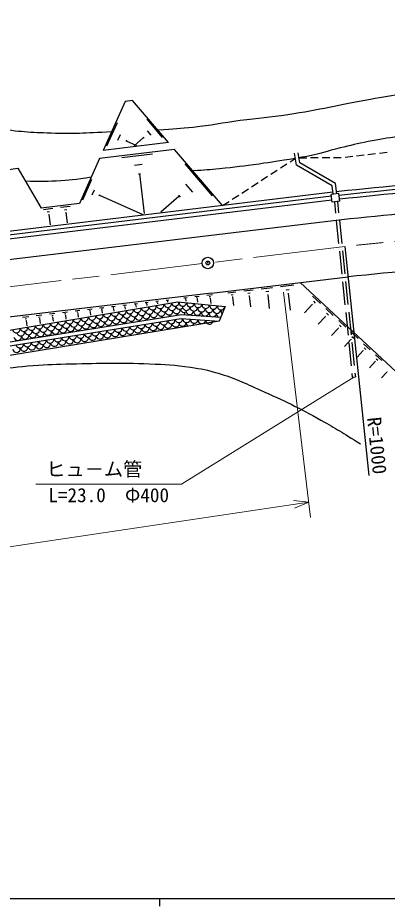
# Model space of a CAD drawing. Units: millimetres, scale not verified. Extents: x 40000 to 680000, y 20000 to 380000.
# Drawn here: x 249525 to 297680, y 204000 to 319770 of the extents above; entities that cross this region are included whole.
import ezdxf
from ezdxf.enums import TextEntityAlignment as Align

# ---------------------------------------------------------------- set-up
doc = ezdxf.new("R2010")
doc.units = ezdxf.units.MM
doc.header["$LTSCALE"] = 1000
doc.header["$PDMODE"] = 32
doc.header["$PDSIZE"] = 500
doc.linetypes.add('CHAIN', pattern=[18.5, 12, -1.5, 3.5, -1.5])
for name, color, linetype, lineweight in [('M-BGD', 7, 'Continuous', 25), ('M-BMK', 2, 'CHAIN', 13), ('M-BMK-SRVR', 3, 'Continuous', 25), ('M-STR-HTXT', 7, 'Continuous', 13), ('M-TTL-BAND', 7, 'Continuous', 25)]:
    doc.layers.add(name, color=color, linetype=linetype, lineweight=lineweight)
doc.styles.add('ＭＳ ゴシック', font='')
doc.styles.get('ＭＳ ゴシック').set_extended_font_data('MS Gothic')

msp = doc.modelspace()

# ---------------------------------------------------------------- linework, layer by layer
at = {"layer": 'M-BGD'}
for p, q in [((263504, 308880), (260648, 302492)), ((264497, 308999), (263504, 308880)), ((269186, 303521), (264497, 308999)), ((262481, 306101), (261105, 303026)), ((266330, 306550), (268358, 304181)), ((262888, 304535), (262544, 303766)), ((266380, 305053), (266887, 304461)), ((269186, 303521), (260648, 302492)), ((263682, 303834), (263596, 303642)), ((263639, 303738), (265016, 303122)), ((265923, 304149), (264687, 303091)), ((265859, 304223), (265986, 304075)), ((269968, 302608), (260172, 301428)), ((276220, 295303), (269968, 302608)), ((286307, 300879), (286079, 302191)), ((296660, 302128), (297653, 302245)), ((260172, 301428), (257553, 295572)), ((263108, 301580), (267079, 302058)), ((285033, 301011), (285701, 301445)), ((285855, 300563), (285586, 302106)), ((286194, 301532), (287194, 301538)), ((287694, 301541), (288694, 301547)), ((289194, 301550), (290194, 301556)), ((290694, 301559), (291693, 301565)), ((292192, 301599), (293185, 301716)), ((293681, 301775), (294674, 301893)), ((295171, 301951), (296164, 302069)), ((185437, 291401), (249552, 300155)), ((249552, 300155), (252589, 294974)), ((264741, 300568), (265733, 300688)), ((271298, 300746), (274875, 296567)), ((282515, 299381), (283354, 299924)), ((283774, 300196), (284613, 300740)), ((290486, 297884), (285855, 300563)), ((290952, 298192), (286307, 300879)), ((257984, 296045), (259182, 298725)), ((265257, 299421), (265505, 299451)), ((265381, 299436), (266003, 294274)), ((281256, 298565), (282095, 299109)), ((271385, 298106), (272280, 297061)), ((279997, 297750), (280836, 298293)), ((290618, 296786), (290486, 297884)), ((291114, 296846), (290952, 298192)), ((290588, 297035), (192788, 285251)), ((290400, 296508), (192852, 284755)), ((259237, 296691), (259537, 297361)), ((260154, 296582), (260229, 296750)), ((260191, 296666), (265811, 294153)), ((270579, 296510), (268166, 294445)), ((270467, 296641), (270690, 296379)), ((277479, 296119), (278318, 296662)), ((278738, 296934), (279577, 297478)), ((291362, 296876), (290370, 296756)), ((290489, 295764), (290370, 296756)), ((291362, 297128), (291084, 297094)), ((291482, 295883), (291362, 296876)), ((290459, 296012), (192917, 284259)), ((257553, 295572), (252589, 294974)), ((255095, 295075), (256336, 295224)), ((276220, 295303), (277059, 295847)), ((291482, 295883), (290489, 295764)), ((290786, 295807), (290939, 294314)), ((291184, 295847), (291337, 294355)), ((252861, 294806), (254102, 294955)), ((253372, 294489), (253682, 294527)), ((253533, 294131), (253610, 294140)), ((253572, 294136), (253733, 292795)), ((255605, 294759), (255916, 294796)), ((255767, 294400), (255844, 294410)), ((255805, 294405), (255967, 293065)), ((291775, 293451), (193458, 281605)), ((291041, 293320), (291346, 290335)), ((291439, 293360), (291744, 290376)), ((292166, 289973), (295275, 260134)), ((291448, 289340), (291754, 286356)), ((291846, 289381), (292151, 286397)), ((274769, 283888), (292579, 286009)), ((283788, 284761), (285495, 284964)), ((286338, 285266), (298840, 273625)), ((291855, 285361), (292161, 282377)), ((292253, 285402), (292559, 282418)), ((274769, 283888), (234056, 279043)), ((274172, 283616), (274896, 283702)), ((276922, 283944), (277942, 284065)), ((277341, 283683), (277596, 283713)), ((278986, 284189), (280213, 284335)), ((279490, 283876), (279796, 283913)), ((281267, 284461), (282722, 284634)), ((281865, 284089), (282228, 284132)), ((282053, 283669), (282144, 283680)), ((282098, 283674), (282311, 281889)), ((284489, 284325), (284916, 284376)), ((284710, 283832), (284817, 283844)), ((284764, 283838), (285021, 281674)), ((175871, 266859), (270390, 282751)), ((264684, 282487), (265124, 282539)), ((266111, 282657), (266517, 282705)), ((266278, 282553), (266379, 282565)), ((267505, 282823), (267877, 282867)), ((267658, 282728), (267751, 282739)), ((267706, 282620), (267729, 282623)), ((267717, 282622), (267731, 282507)), ((268865, 282985), (269205, 283025)), ((269005, 282898), (269090, 282908)), ((269049, 282800), (269070, 282803)), ((269059, 282801), (269068, 282732)), ((270390, 282751), (276570, 282147)), ((271187, 283261), (271583, 283308)), ((271349, 283160), (271449, 283172)), ((271401, 283045), (271426, 283048)), ((271413, 283047), (271437, 282845)), ((272598, 283429), (273149, 283495)), ((272824, 283288), (272962, 283305)), ((272896, 283129), (272930, 283133)), ((272913, 283131), (272965, 282696)), ((274470, 283431), (274650, 283453)), ((274563, 283222), (274608, 283228)), ((274586, 283225), (274669, 282529)), ((277473, 283388), (277537, 283396)), ((277505, 283392), (277639, 282259)), ((279649, 283522), (279725, 283531)), ((279687, 283526), (279859, 282083)), ((287958, 283484), (288961, 282550)), ((288054, 282833), (288305, 282600)), ((255357, 281377), (256021, 281456)), ((257006, 281573), (257631, 281648)), ((257263, 281414), (257419, 281432)), ((258617, 281765), (259203, 281835)), ((258857, 281615), (259004, 281633)), ((258933, 281446), (258970, 281450)), ((258951, 281448), (259000, 281039)), ((260189, 281952), (260737, 282017)), ((260414, 281812), (260551, 281828)), ((260485, 281654), (260519, 281658)), ((260502, 281656), (260544, 281299)), ((261723, 282135), (262234, 282195)), ((261933, 282004), (262061, 282019)), ((261999, 281856), (262031, 281860)), ((262015, 281858), (262052, 281552)), ((263221, 282313), (263696, 282369)), ((263416, 282192), (263535, 282206)), ((263478, 282054), (263508, 282058)), ((263493, 282056), (263523, 281799)), ((264864, 282375), (264974, 282388)), ((264921, 282248), (264949, 282251)), ((264935, 282249), (264960, 282041)), ((266330, 282436), (266356, 282439)), ((266343, 282438), (266362, 282277)), ((276570, 282147), (275777, 280252)), ((287899, 282415), (286888, 281329)), ((287868, 282445), (287931, 282386)), ((289681, 281880), (290641, 280986)), ((292263, 281382), (292568, 278398)), ((292661, 281423), (292966, 278438)), ((210665, 271485), (270851, 281098)), ((210779, 270997), (270816, 280599)), ((275777, 280252), (211366, 269698)), ((250163, 280759), (250953, 280853)), ((250488, 280557), (250685, 280581)), ((250590, 280329), (250639, 280335)), ((250615, 280332), (250697, 279643)), ((251936, 280970), (252683, 281059)), ((252243, 280779), (252430, 280801)), ((252340, 280563), (252387, 280569)), ((252363, 280566), (252438, 279936)), ((253667, 281176), (254372, 281260)), ((253957, 280996), (254133, 281017)), ((254048, 280792), (254092, 280797)), ((254070, 280795), (254138, 280221)), ((255630, 281207), (255796, 281227)), ((255716, 281015), (255757, 281020)), ((255737, 281018), (255798, 280501)), ((257344, 281233), (257383, 281238)), ((257363, 281235), (257418, 280773)), ((270816, 280599), (275777, 280252)), ((270851, 281098), (275980, 280739)), ((289624, 280857), (288666, 279828)), ((289594, 280884), (289654, 280829)), ((289772, 281257), (290013, 281033)), ((291361, 280315), (292281, 279459)), ((291307, 279335), (290402, 278363)), ((291279, 279362), (291336, 279308)), ((291449, 279718), (291679, 279504)), ((292950, 277850), (292096, 276933)), ((292923, 277876), (292978, 277825)), ((293002, 278788), (293882, 277969)), ((293086, 278217), (293306, 278012)), ((292670, 277403), (292975, 274418)), ((293068, 277444), (293373, 274459)), ((294603, 277297), (295443, 276514)), ((294683, 276751), (294893, 276556)), ((294553, 276401), (293749, 275538)), ((294527, 276426), (294580, 276377)), ((296165, 275842), (296968, 275095)), ((296118, 274987), (295362, 274176)), ((296093, 275011), (296143, 274964)), ((296242, 275321), (296443, 275135)), ((293077, 273424), (293128, 272923)), ((293475, 273464), (293526, 272963)), ((297645, 273607), (296937, 272847)), ((297621, 273629), (297669, 273585)), ((293128, 272923), (293526, 272963))]:
    msp.add_line(p, q, dxfattribs=at)
for centre, radius, start, end in [((395814, -704641), 1007200, 93.82935, 95.95258), ((395814, -704641), 1006700, 93.82935, 95.95381), ((395814, -704641), 1006200, 93.82935, 95.95335), ((395814, -704641), 1003500, 93.96423, 95.95089), ((394413, -704759), 995988, 93.74851, 95.86844), ((269063, 282528), 500, 189.54453, 9.54453), ((270049, 282694), 500, 189.54453, 4.79429), ((271045, 282687), 500, 174.41739, 354.41739), ((272040, 282590), 500, 174.41739, 354.41739), ((273036, 282493), 500, 174.41739, 354.41739), ((262160, 281368), 500, 189.54453, 9.54453), ((263146, 281534), 500, 189.54453, 9.54453), ((264132, 281699), 500, 189.54453, 9.54453), ((264708, 281289), 500, 189.54453, 9.54453), ((265119, 281865), 500, 189.54453, 9.54453), ((265695, 281455), 500, 189.54453, 9.54453), ((266105, 282031), 500, 189.54453, 9.54453), ((266681, 281621), 500, 189.54453, 9.54453), ((267091, 282197), 500, 189.54453, 9.54453), ((267667, 281787), 500, 189.54453, 9.54453), ((268077, 282363), 500, 189.54453, 9.54453), ((268243, 281376), 500, 189.54453, 9.54453), ((268653, 281952), 500, 189.54453, 9.54453), ((269229, 281542), 500, 189.54453, 9.54453), ((269639, 282118), 500, 189.54453, 9.54453), ((270215, 281708), 500, 189.54453, 9.54453), ((270625, 282284), 500, 189.54453, 322.36763), ((271201, 281874), 500, 189.54453, 301.81892), ((271494, 282141), 500, 174.41739, 354.41739), ((270792, 281291), 500, 333.87722, 9.54453), ((271943, 281595), 500, 174.41739, 354.41739), ((272489, 282044), 500, 174.41739, 354.41739), ((272938, 281498), 500, 174.41739, 354.41739), ((273485, 281947), 500, 174.41739, 354.41739), ((273934, 281400), 500, 174.41739, 354.41739), ((274031, 282396), 500, 174.41739, 354.41739), ((274480, 281849), 500, 174.41739, 354.41739), ((274929, 281303), 500, 174.41739, 354.41739), ((275026, 282298), 500, 174.41739, 354.41739), ((275475, 281752), 500, 174.41739, 354.41739), ((276022, 282201), 500, 174.41739, 354.41739), ((276470, 281655), 500, 174.41739, 235.93936), ((255257, 280207), 500, 189.54453, 9.54453), ((256243, 280373), 500, 189.54453, 9.54453), ((257229, 280539), 500, 189.54453, 9.54453), ((257805, 280128), 500, 189.54453, 9.54453), ((258215, 280704), 500, 189.54453, 9.54453), ((258791, 280294), 500, 189.54453, 9.54453), ((259202, 280870), 500, 189.54453, 9.54453), ((259778, 280460), 500, 189.54453, 9.54453), ((260188, 281036), 500, 189.54453, 9.54453), ((260764, 280626), 500, 189.54453, 9.54453), ((261174, 281202), 500, 189.54453, 9.54453), ((261340, 280216), 500, 189.54453, 9.54453), ((261750, 280792), 500, 189.54453, 9.54453), ((262326, 280382), 500, 189.54453, 9.54453), ((262736, 280958), 500, 189.54453, 9.54453), ((263312, 280547), 500, 189.54453, 9.54453), ((263722, 281123), 500, 189.54453, 9.54453), ((264298, 280713), 500, 189.54453, 9.54453), ((263888, 280137), 500, 351.70479, 9.54453), ((264874, 280303), 500, 189.54453, 207.43181), ((265284, 280879), 500, 189.54453, 9.54453), ((264874, 280303), 500, 350.71858, 9.54453), ((265860, 280469), 500, 189.54453, 208.42368), ((266271, 281045), 500, 189.54453, 9.54453), ((265860, 280469), 500, 349.72671, 9.54453), ((266847, 280635), 500, 189.54453, 209.42162), ((267257, 281211), 500, 189.54453, 9.54453), ((266847, 280635), 500, 348.72877, 9.54453), ((267833, 280800), 500, 189.54453, 210.42605), ((268545, 280236), 500, 189.08742, 9.08742), ((267833, 280800), 500, 347.72434, 9.54453), ((268819, 280966), 500, 189.54453, 211.43741), ((269532, 280394), 500, 189.08742, 9.08742), ((268819, 280966), 500, 346.71297, 9.54453), ((269805, 281132), 500, 189.54453, 212.45618), ((270520, 280552), 500, 189.08742, 3.8013), ((269805, 281132), 500, 345.69421, 9.54453), ((270791, 281298), 500, 189.54453, 213.48283), ((271517, 280550), 500, 175.9922, 355.9922), ((272515, 280480), 500, 175.9922, 355.9922), ((273513, 280410), 500, 175.9922, 355.9922), ((274510, 280341), 500, 175.9922, 355.9922), ((275924, 281206), 500, 174.41739, 243.46784), ((249340, 279212), 500, 189.54453, 9.54453), ((250326, 279378), 500, 189.54453, 9.54453), ((250902, 278968), 500, 189.54453, 9.54453), ((251312, 279544), 500, 189.54453, 9.54453), ((251888, 279134), 500, 189.54453, 9.54453), ((252299, 279710), 500, 189.54453, 9.54453), ((252875, 279299), 500, 189.54453, 9.54453), ((253285, 279875), 500, 189.54453, 9.54453), ((253861, 279465), 500, 189.54453, 9.54453), ((254271, 280041), 500, 189.54453, 9.54453), ((254437, 279055), 500, 189.54453, 9.54453), ((254847, 279631), 500, 189.54453, 9.54453), ((255423, 279221), 500, 189.54453, 9.54453), ((255833, 279797), 500, 189.54453, 9.54453), ((256409, 279387), 500, 189.54453, 9.54453), ((256819, 279963), 500, 189.54453, 9.54453), ((257395, 279552), 500, 189.54453, 9.54453), ((256985, 278976), 500, 358.47994, 9.54453), ((257971, 279142), 500, 189.54453, 200.62692), ((258381, 279718), 500, 189.54453, 9.54453), ((257971, 279142), 500, 357.52347, 9.54453), ((258957, 279308), 500, 189.54453, 201.58666), ((259367, 279884), 500, 189.54453, 9.54453), ((258957, 279308), 500, 356.56373, 9.54453), ((259943, 279474), 500, 189.54453, 202.54999), ((260354, 280050), 500, 189.54453, 9.54453), ((260645, 278973), 500, 189.08742, 9.08742), ((259943, 279474), 500, 355.6004, 9.54453), ((260930, 279640), 500, 189.54453, 203.51721), ((261633, 279131), 500, 189.08742, 9.08742), ((260930, 279640), 500, 354.63318, 9.54453), ((261916, 279806), 500, 189.54453, 204.48866), ((262620, 279289), 500, 189.08742, 9.08742), ((261916, 279806), 500, 353.66173, 9.54453), ((262902, 279971), 500, 189.54453, 205.46467), ((263608, 279446), 500, 189.08742, 9.08742), ((262902, 279971), 500, 352.68572, 9.54453), ((263888, 280137), 500, 189.54453, 206.4456), ((264180, 279032), 500, 189.08742, 9.08742), ((264595, 279604), 500, 189.08742, 9.08742), ((265168, 279190), 500, 189.08742, 9.08742), ((265582, 279762), 500, 189.08742, 9.08742), ((266155, 279348), 500, 189.08742, 9.08742), ((266570, 279920), 500, 189.08742, 9.08742), ((267143, 279506), 500, 189.08742, 9.08742), ((267557, 280078), 500, 189.08742, 9.08742), ((268130, 279663), 500, 189.08742, 9.08742), ((269118, 279821), 500, 189.08742, 9.08742), ((270105, 279979), 500, 189.08742, 9.08742), ((270984, 280086), 500, 214.67006, 355.9922), ((271981, 280017), 500, 175.9922, 239.02661), ((271981, 280017), 500, 319.58326, 355.9922), ((249506, 278226), 500, 189.54453, 9.54453), ((249916, 278802), 500, 189.54453, 9.54453), ((250492, 278392), 500, 189.54453, 9.54453), ((250082, 277816), 500, 5.10762, 9.54453), ((251068, 277982), 500, 189.54453, 193.98426), ((251478, 278558), 500, 189.54453, 9.54453), ((251068, 277982), 500, 4.16613, 9.54453), ((252054, 278147), 500, 189.54453, 194.92707), ((252464, 278723), 500, 189.54453, 9.54453), ((252054, 278147), 500, 3.22332, 9.54453), ((253040, 278313), 500, 189.54453, 195.87148), ((253450, 278889), 500, 189.54453, 9.54453), ((253733, 277867), 500, 189.08742, 9.08742), ((253040, 278313), 500, 2.27891, 9.54453), ((254026, 278479), 500, 189.54453, 196.81775), ((254721, 278025), 500, 189.08742, 9.08742), ((254026, 278479), 500, 1.33264, 9.54453), ((255013, 278645), 500, 189.54453, 197.76615), ((255708, 278183), 500, 189.08742, 9.08742), ((255013, 278645), 500, 0.38424, 9.54453), ((255999, 278811), 500, 189.54453, 198.71695), ((256695, 278341), 500, 189.08742, 9.08742), ((255999, 278811), 500, 359.43343, 9.54453), ((256985, 278976), 500, 189.54453, 199.67045), ((257268, 277926), 500, 189.08742, 9.08742), ((257683, 278499), 500, 189.08742, 9.08742), ((258256, 278084), 500, 189.08742, 9.08742), ((258670, 278657), 500, 189.08742, 9.08742), ((259243, 278242), 500, 189.08742, 9.08742), ((259658, 278815), 500, 189.08742, 9.08742), ((260231, 278400), 500, 189.08742, 9.08742), ((261218, 278558), 500, 189.08742, 9.08742), ((262205, 278716), 500, 189.08742, 9.08742), ((263193, 278874), 500, 189.08742, 9.08742), ((249369, 276663), 500, 189.08742, 9.08742), ((249783, 277235), 500, 189.08742, 9.08742), ((249096, 277650), 500, 6.04803, 9.54453), ((250082, 277816), 500, 189.54453, 193.04277), ((250356, 276821), 500, 189.08742, 9.08742), ((250771, 277393), 500, 189.08742, 9.08742), ((251343, 276978), 500, 189.08742, 9.08742), ((251758, 277551), 500, 189.08742, 9.08742), ((252331, 277136), 500, 189.08742, 9.08742), ((252746, 277709), 500, 189.08742, 9.08742), ((253318, 277294), 500, 189.08742, 9.08742), ((254306, 277452), 500, 189.08742, 9.08742), ((255293, 277610), 500, 189.08742, 9.08742), ((256281, 277768), 500, 189.08742, 9.08742)]:
    msp.add_arc(centre, radius, start, end, dxfattribs=at)
for points, knots in [([(267788, 305154), (269988, 305295), (270589, 305346), (272377, 305535), (274789, 305791), (276120, 306090), (278523, 306413), (280944, 306739), (282316, 306801), (284731, 307166), (288968, 307805), (291296, 308433), (295517, 309172), (298746, 309738), (300558, 310031), (303795, 310552), (306681, 311016), (308288, 311362), (311194, 311681), (313292, 311911), (314482, 311858), (316587, 311994), (318327, 312107), (319309, 312096), (321040, 312308), (322747, 312517), (323665, 312873), (325367, 313123), (328634, 313604), (330501, 313588), (333770, 314064), (336408, 314448), (337843, 314920), (340480, 315318), (342577, 315634), (343763, 315724), (345873, 315945), (348638, 316235), (350192, 316352), (352959, 316635), (354552, 316798), (355453, 316822), (357035, 317074), (358491, 317306), (359325, 317394), (360735, 317826), (362463, 318357), (363097, 318748), (364936, 319770)], [0, 0, 0, 0, 1, 1, 1, 2, 2, 2, 3, 3, 3, 4, 4, 4, 5, 5, 5, 6, 6, 6, 7, 7, 7, 8, 8, 8, 9, 9, 9, 10, 10, 10, 11, 11, 11, 12, 12, 12, 13, 13, 13, 14, 14, 14, 15, 15, 15, 16, 16, 16, 16]), ([(356671, 311516), (354560, 311120), (353966, 310988), (352252, 310565), (349780, 309955), (348471, 309341), (346014, 308671), (343861, 308083), (342663, 307699), (340470, 307284), (338039, 306825), (336652, 306689), (334186, 306499), (331035, 306256), (329257, 306354), (326099, 306222), (323698, 306121), (322352, 306061), (319954, 305898), (316519, 305665), (314607, 305384), (311175, 305113), (308577, 304907), (307120, 304831), (304521, 304651), (302427, 304506), (301244, 304531), (299161, 304281), (297599, 304094), (296730, 303937), (295187, 303634), (293752, 303353), (292959, 303140), (291537, 302802), (289833, 302398), (288918, 301993), (287193, 301693), (286803, 301626), (286790, 301624), (286194, 301532)], [0, 0, 0, 0, 1, 1, 1, 2, 2, 2, 3, 3, 3, 4, 4, 4, 5, 5, 5, 6, 6, 6, 7, 7, 7, 8, 8, 8, 9, 9, 9, 10, 10, 10, 11, 11, 11, 12, 12, 12, 13, 13, 13, 13]), ([(246509, 305345), (249985, 304957), (251001, 304851), (253893, 304765), (256961, 304674), (258044, 304744), (261749, 304955)], [0, 0, 0, 0, 1, 1, 1, 2, 2, 2, 2]), ([(285701, 301445), (283423, 301069), (282824, 300972), (280973, 300715), (278967, 300436), (277842, 300279), (275826, 300090), (274472, 299963), (274027, 299926), (272356, 299818)], [0, 0, 0, 0, 1, 1, 1, 2, 2, 2, 3, 3, 3, 3]), ([(250516, 298511), (252409, 298458), (252962, 298451), (254527, 298530), (256320, 298621), (256948, 298720), (259097, 299024)], [0, 0, 0, 0, 1, 1, 1, 2, 2, 2, 2]), ([(239005, 274227), (240328, 274006), (240737, 273962), (241856, 273880), (243588, 273752), (244568, 273858), (246301, 273963), (248356, 274087), (249493, 274328), (251547, 274460), (253465, 274582), (254540, 274646), (256462, 274680), (260451, 274753), (262691, 274856), (266677, 274680), (268775, 274588), (269957, 274542), (272034, 274239), (273453, 274031), (274251, 273884), (275623, 273466), (277845, 272788), (279024, 272204), (281145, 271257), (284290, 269853), (286041, 269027), (289041, 267336), (291081, 266187), (291775, 265777), (294177, 264244)], [0, 0, 0, 0, 1, 1, 1, 2, 2, 2, 3, 3, 3, 4, 4, 4, 5, 5, 5, 6, 6, 6, 7, 7, 7, 8, 8, 8, 9, 9, 9, 10, 10, 10, 10])]:
    msp.add_open_spline(points, degree=3, knots=knots, dxfattribs=at)
at = {"layer": 'M-BMK'}
for p, q in [((292166, 289973), (275040, 287909)), ((273551, 287730), (193877, 278130))]:
    msp.add_line(p, q, dxfattribs=at)
msp.add_arc((395814, -704641), 1000000, 93.82935, 95.94928, dxfattribs=at)
at = {"layer": 'M-BMK-SRVR'}
msp.add_circle((274295, 287819), 750, dxfattribs=at)
msp.add_point((274295, 287819), dxfattribs=at)
at = {"layer": 'M-STR-HTXT'}
for p, q in [((284147, 283998), (287681, 254669)), ((270878, 258982), (293327, 272943)), ((251878, 258982), (270878, 258982)), ((287442, 256654), (181362, 240874)), ((287442, 256654), (285455, 256882)), ((285607, 255858), (287442, 256654))]:
    msp.add_line(p, q, dxfattribs=at)
at = {"layer": 'M-TTL-BAND'}
for p, q in [((40000, 205000), (579000, 205000)), ((268000, 205000), (268000, 204000))]:
    msp.add_line(p, q, dxfattribs=at)

# ---------------------------------------------------------------- texts
at = {"layer": 'M-BGD', "style": 'ＭＳ ゴシック'}
msp.add_text('R=1000', height=1833, rotation=275.949, dxfattribs=at).set_placement((294498, 267594), align=Align.BOTTOM_LEFT)
at = {"layer": 'M-STR-HTXT', "style": 'ＭＳ ゴシック'}
msp.add_text('ヒュ－ム管', height=1833, dxfattribs=at).set_placement((253253, 259482), align=Align.BOTTOM_LEFT)
msp.add_text('L=23.0\u3000Φ400', height=1833, dxfattribs=at).set_placement((261378, 258482), align=Align.TOP_CENTER)

doc.saveas('drawing.dxf')
